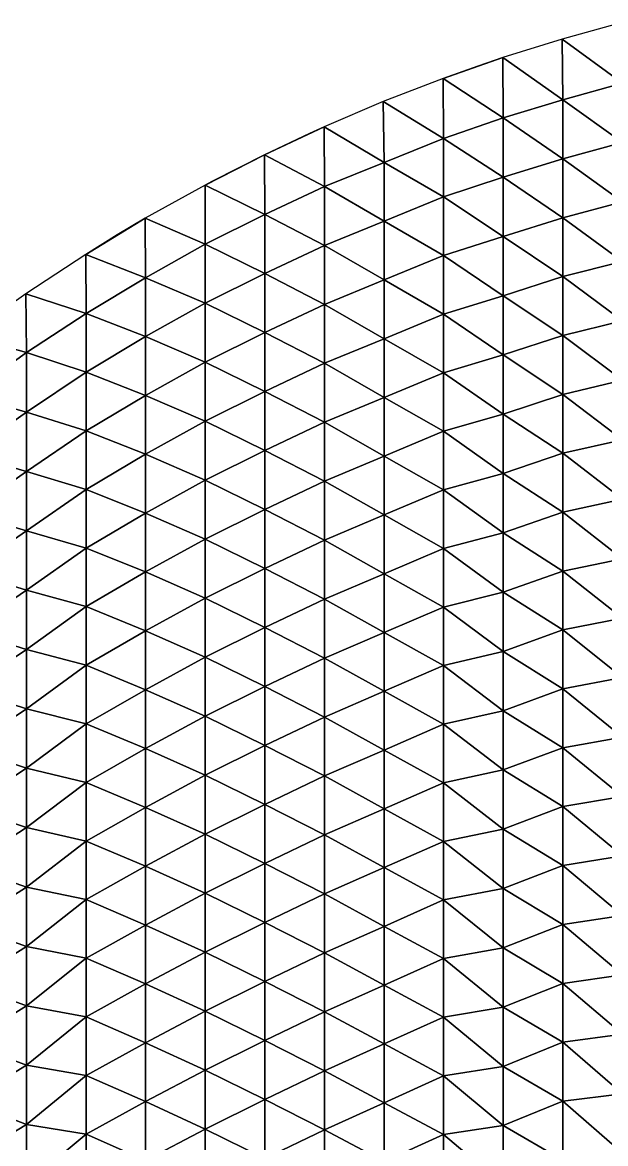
# Model space of a CAD drawing. Header units: inches. Extents: x -160 to 160, y -160 to 160.
# Drawn here: x -90.6 to -41.6, y 60.7 to 154.9 of the extents above; entities that cross this region are included whole.
import ezdxf

# ---------------------------------------------------------------- set-up
doc = ezdxf.new("R2010")
doc.units = ezdxf.units.IN
doc.header["$LTSCALE"] = 35.827254
doc.header["$MEASUREMENT"] = 0
doc.layers.add('1', color=7, linetype='CONTINUOUS')

msp = doc.modelspace()

# ---------------------------------------------------------------- linework, layer by layer
at = {"layer": '1', "linetype": 'CONTINUOUS'}
for points in [[(-40.195, 149.771), (-40.226, 154.86), (-45.253, 153.467), (-40.195, 149.771)], [(-45.2, 148.348), (-45.253, 153.467), (-50.23, 151.911), (-45.2, 148.348)], [(-40.195, 149.771), (-45.253, 153.467), (-45.2, 148.348), (-40.195, 149.771)], [(-50.205, 146.846), (-50.23, 151.911), (-55.256, 150.155), (-50.205, 146.846)], [(-50.23, 151.911), (-52.328, 151.2), (-55.256, 150.155), (-50.23, 151.911)], [(-45.2, 148.348), (-50.23, 151.911), (-50.205, 146.846), (-45.2, 148.348)], [(-55.21, 145.127), (-55.256, 150.155), (-60.289, 148.207), (-55.21, 145.127)], [(-55.21, 145.127), (-50.205, 146.846), (-55.256, 150.155), (-55.21, 145.127)], [(-40.195, 144.778), (-40.195, 149.771), (-45.2, 148.348), (-40.195, 144.778)], [(-60.215, 143.109), (-60.289, 148.207), (-65.243, 146.094), (-60.215, 143.109)], [(-55.21, 145.127), (-60.289, 148.207), (-60.215, 143.109), (-55.21, 145.127)], [(-45.2, 143.403), (-45.2, 148.348), (-50.205, 146.846), (-45.2, 143.403)], [(-45.2, 143.403), (-40.195, 144.778), (-45.2, 148.348), (-45.2, 143.403)], [(-65.22, 141.089), (-65.243, 146.094), (-70.252, 143.751), (-65.22, 141.089)], [(-65.243, 146.094), (-66.463, 145.543), (-70.252, 143.751), (-65.243, 146.094)], [(-60.215, 143.109), (-65.243, 146.094), (-65.22, 141.089), (-60.215, 143.109)], [(-50.205, 141.868), (-50.205, 146.846), (-55.21, 145.127), (-50.205, 141.868)], [(-50.205, 141.868), (-45.2, 143.403), (-50.205, 146.846), (-50.205, 141.868)], [(-55.21, 140.208), (-55.21, 145.127), (-60.215, 143.109), (-55.21, 140.208)], [(-55.21, 140.208), (-50.205, 141.868), (-55.21, 145.127), (-55.21, 140.208)], [(-40.195, 139.786), (-40.195, 144.778), (-45.2, 143.403), (-40.195, 139.786)], [(-70.225, 138.738), (-70.252, 143.751), (-75.239, 141.205), (-70.225, 138.738)], [(-70.252, 143.751), (-74.669, 141.507), (-75.239, 141.205), (-70.252, 143.751)], [(-70.225, 138.738), (-65.22, 141.089), (-70.252, 143.751), (-70.225, 138.738)], [(-60.215, 138.174), (-60.215, 143.109), (-65.22, 141.089), (-60.215, 138.174)], [(-60.215, 138.174), (-55.21, 140.208), (-60.215, 143.109), (-60.215, 138.174)], [(-45.2, 138.459), (-45.2, 143.403), (-50.205, 141.868), (-45.2, 138.459)], [(-45.2, 138.459), (-40.195, 139.786), (-45.2, 143.403), (-45.2, 138.459)], [(-50.205, 136.89), (-50.205, 141.868), (-55.21, 140.208), (-50.205, 136.89)], [(-50.205, 136.89), (-45.2, 138.459), (-50.205, 141.868), (-50.205, 136.89)], [(-75.23, 136.237), (-75.239, 141.205), (-80.263, 138.412), (-75.23, 136.237)], [(-75.23, 136.237), (-70.225, 138.738), (-75.239, 141.205), (-75.23, 136.237)], [(-65.22, 136.139), (-65.22, 141.089), (-70.225, 138.738), (-65.22, 136.139)], [(-65.22, 136.139), (-60.215, 138.174), (-65.22, 141.089), (-65.22, 136.139)], [(-55.21, 135.288), (-55.21, 140.208), (-60.215, 138.174), (-55.21, 135.288)], [(-55.21, 135.288), (-50.205, 136.89), (-55.21, 140.208), (-55.21, 135.288)], [(-40.195, 134.794), (-40.195, 139.786), (-45.2, 138.459), (-40.195, 134.794)], [(-80.235, 133.423), (-80.263, 138.412), (-85.27, 135.384), (-80.235, 133.423)], [(-80.263, 138.412), (-82.62, 137.018), (-85.27, 135.384), (-80.263, 138.412)], [(-75.23, 136.237), (-80.263, 138.412), (-80.235, 133.423), (-75.23, 136.237)], [(-70.225, 133.783), (-70.225, 138.738), (-75.23, 136.237), (-70.225, 133.783)], [(-70.225, 133.783), (-65.22, 136.139), (-70.225, 138.738), (-70.225, 133.783)], [(-45.2, 133.514), (-45.2, 138.459), (-50.205, 136.89), (-45.2, 133.514)], [(-45.2, 133.514), (-40.195, 134.794), (-45.2, 138.459), (-45.2, 133.514)], [(-60.215, 133.239), (-60.215, 138.174), (-65.22, 136.139), (-60.215, 133.239)], [(-60.215, 133.239), (-55.21, 135.288), (-60.215, 138.174), (-60.215, 133.239)], [(-50.205, 131.913), (-50.205, 136.89), (-55.21, 135.288), (-50.205, 131.913)], [(-50.205, 131.913), (-45.2, 133.514), (-50.205, 136.89), (-50.205, 131.913)], [(-75.23, 131.283), (-75.23, 136.237), (-80.235, 133.423), (-75.23, 131.283)], [(-75.23, 131.283), (-70.225, 133.783), (-75.23, 136.237), (-75.23, 131.283)], [(-65.22, 131.188), (-65.22, 136.139), (-70.225, 133.783), (-65.22, 131.188)], [(-65.22, 131.188), (-60.215, 133.239), (-65.22, 136.139), (-65.22, 131.188)], [(-85.24, 130.413), (-85.27, 135.384), (-90.313, 132.073), (-85.24, 130.413)], [(-85.24, 130.413), (-80.235, 133.423), (-85.27, 135.384), (-85.24, 130.413)], [(-55.21, 130.369), (-55.21, 135.288), (-60.215, 133.239), (-55.21, 130.369)], [(-55.21, 130.369), (-50.205, 131.913), (-55.21, 135.288), (-55.21, 130.369)], [(-40.195, 129.801), (-40.195, 134.794), (-45.2, 133.514), (-40.195, 129.801)], [(-70.225, 128.828), (-70.225, 133.783), (-75.23, 131.283), (-70.225, 128.828)], [(-70.225, 128.828), (-65.22, 131.188), (-70.225, 133.783), (-70.225, 128.828)], [(-80.235, 128.481), (-80.235, 133.423), (-85.24, 130.413), (-80.235, 128.481)], [(-80.235, 128.481), (-75.23, 131.283), (-80.235, 133.423), (-80.235, 128.481)], [(-60.215, 128.304), (-60.215, 133.239), (-65.22, 131.188), (-60.215, 128.304)], [(-60.215, 128.304), (-55.21, 130.369), (-60.215, 133.239), (-60.215, 128.304)], [(-45.2, 128.569), (-45.2, 133.514), (-50.205, 131.913), (-45.2, 128.569)], [(-45.2, 128.569), (-40.195, 129.801), (-45.2, 133.514), (-45.2, 128.569)], [(-90.245, 127.132), (-90.313, 132.073), (-95.286, 128.532), (-90.245, 127.132)], [(-85.24, 130.413), (-90.313, 132.073), (-90.245, 127.132), (-85.24, 130.413)], [(-50.205, 126.935), (-50.205, 131.913), (-55.21, 130.369), (-50.205, 126.935)], [(-50.205, 126.935), (-45.2, 128.569), (-50.205, 131.913), (-50.205, 126.935)], [(-75.23, 126.329), (-75.23, 131.283), (-80.235, 128.481), (-75.23, 126.329)], [(-75.23, 126.329), (-70.225, 128.828), (-75.23, 131.283), (-75.23, 126.329)], [(-65.22, 126.238), (-65.22, 131.188), (-70.225, 128.828), (-65.22, 126.238)], [(-65.22, 126.238), (-60.215, 128.304), (-65.22, 131.188), (-65.22, 126.238)], [(-85.24, 125.491), (-85.24, 130.413), (-90.245, 127.132), (-85.24, 125.491)], [(-85.24, 125.491), (-80.235, 128.481), (-85.24, 130.413), (-85.24, 125.491)], [(-55.21, 125.449), (-55.21, 130.369), (-60.215, 128.304), (-55.21, 125.449)], [(-55.21, 125.449), (-50.205, 126.935), (-55.21, 130.369), (-55.21, 125.449)], [(-40.195, 124.809), (-40.195, 129.801), (-45.2, 128.569), (-40.195, 124.809)], [(-95.25, 123.545), (-90.245, 127.132), (-95.286, 128.532), (-95.25, 123.545)], [(-80.235, 123.54), (-80.235, 128.481), (-85.24, 125.491), (-80.235, 123.54)], [(-80.235, 123.54), (-75.23, 126.329), (-80.235, 128.481), (-80.235, 123.54)], [(-70.225, 123.873), (-70.225, 128.828), (-75.23, 126.329), (-70.225, 123.873)], [(-70.225, 123.873), (-65.22, 126.238), (-70.225, 128.828), (-70.225, 123.873)], [(-60.215, 123.37), (-60.215, 128.304), (-65.22, 126.238), (-60.215, 123.37)], [(-60.215, 123.37), (-55.21, 125.449), (-60.215, 128.304), (-60.215, 123.37)], [(-45.2, 123.624), (-45.2, 128.569), (-50.205, 126.935), (-45.2, 123.624)], [(-45.2, 123.624), (-40.195, 124.809), (-45.2, 128.569), (-45.2, 123.624)], [(-90.245, 122.146), (-90.245, 127.132), (-95.25, 123.545), (-90.245, 122.146)], [(-90.245, 122.146), (-85.24, 125.491), (-90.245, 127.132), (-90.245, 122.146)], [(-75.23, 121.374), (-75.23, 126.329), (-80.235, 123.54), (-75.23, 121.374)], [(-75.23, 121.374), (-70.225, 123.873), (-75.23, 126.329), (-75.23, 121.374)], [(-65.22, 121.287), (-65.22, 126.238), (-70.225, 123.873), (-65.22, 121.287)], [(-65.22, 121.287), (-60.215, 123.37), (-65.22, 126.238), (-65.22, 121.287)], [(-50.205, 121.957), (-50.205, 126.935), (-55.21, 125.449), (-50.205, 121.957)], [(-50.205, 121.957), (-45.2, 123.624), (-50.205, 126.935), (-50.205, 121.957)], [(-85.24, 120.57), (-85.24, 125.491), (-90.245, 122.146), (-85.24, 120.57)], [(-85.24, 120.57), (-80.235, 123.54), (-85.24, 125.491), (-85.24, 120.57)], [(-55.21, 120.529), (-55.21, 125.449), (-60.215, 123.37), (-55.21, 120.529)], [(-55.21, 120.529), (-50.205, 121.957), (-55.21, 125.449), (-55.21, 120.529)], [(-40.195, 119.816), (-40.195, 124.809), (-45.2, 123.624), (-40.195, 119.816)], [(-95.25, 118.603), (-90.245, 122.146), (-95.25, 123.545), (-95.25, 118.603)], [(-80.235, 118.598), (-80.235, 123.54), (-85.24, 120.57), (-80.235, 118.598)], [(-80.235, 118.598), (-75.23, 121.374), (-80.235, 123.54), (-80.235, 118.598)], [(-70.225, 118.918), (-70.225, 123.873), (-75.23, 121.374), (-70.225, 118.918)], [(-70.225, 118.918), (-65.22, 121.287), (-70.225, 123.873), (-70.225, 118.918)], [(-60.215, 118.435), (-60.215, 123.37), (-65.22, 121.287), (-60.215, 118.435)], [(-60.215, 118.435), (-55.21, 120.529), (-60.215, 123.37), (-60.215, 118.435)], [(-45.2, 118.679), (-45.2, 123.624), (-50.205, 121.957), (-45.2, 118.679)], [(-45.2, 118.679), (-40.195, 119.816), (-45.2, 123.624), (-45.2, 118.679)], [(-90.245, 117.16), (-90.245, 122.146), (-95.25, 118.603), (-90.245, 117.16)], [(-90.245, 117.16), (-85.24, 120.57), (-90.245, 122.146), (-90.245, 117.16)], [(-50.205, 116.979), (-50.205, 121.957), (-55.21, 120.529), (-50.205, 116.979)], [(-50.205, 116.979), (-45.2, 118.679), (-50.205, 121.957), (-50.205, 116.979)], [(-85.24, 115.649), (-85.24, 120.57), (-90.245, 117.16), (-85.24, 115.649)], [(-85.24, 115.649), (-80.235, 118.598), (-85.24, 120.57), (-85.24, 115.649)], [(-75.23, 116.42), (-75.23, 121.374), (-80.235, 118.598), (-75.23, 116.42)], [(-75.23, 116.42), (-70.225, 118.918), (-75.23, 121.374), (-75.23, 116.42)], [(-65.22, 116.337), (-65.22, 121.287), (-70.225, 118.918), (-65.22, 116.337)], [(-65.22, 116.337), (-60.215, 118.435), (-65.22, 121.287), (-65.22, 116.337)], [(-55.21, 115.61), (-55.21, 120.529), (-60.215, 118.435), (-55.21, 115.61)], [(-55.21, 115.61), (-50.205, 116.979), (-55.21, 120.529), (-55.21, 115.61)], [(-40.195, 114.824), (-40.195, 119.816), (-45.2, 118.679), (-40.195, 114.824)], [(-70.225, 113.963), (-70.225, 118.918), (-75.23, 116.42), (-70.225, 113.963)], [(-70.225, 113.963), (-65.22, 116.337), (-70.225, 118.918), (-70.225, 113.963)], [(-45.2, 113.734), (-45.2, 118.679), (-50.205, 116.979), (-45.2, 113.734)], [(-45.2, 113.734), (-40.195, 114.824), (-45.2, 118.679), (-45.2, 113.734)], [(-95.25, 113.661), (-90.245, 117.16), (-95.25, 118.603), (-95.25, 113.661)], [(-80.235, 113.657), (-80.235, 118.598), (-85.24, 115.649), (-80.235, 113.657)], [(-80.235, 113.657), (-75.23, 116.42), (-80.235, 118.598), (-80.235, 113.657)], [(-60.215, 113.5), (-60.215, 118.435), (-65.22, 116.337), (-60.215, 113.5)], [(-60.215, 113.5), (-55.21, 115.61), (-60.215, 118.435), (-60.215, 113.5)], [(-90.245, 112.175), (-90.245, 117.16), (-95.25, 113.661), (-90.245, 112.175)], [(-90.245, 112.175), (-85.24, 115.649), (-90.245, 117.16), (-90.245, 112.175)], [(-50.205, 112.001), (-50.205, 116.979), (-55.21, 115.61), (-50.205, 112.001)], [(-50.205, 112.001), (-45.2, 113.734), (-50.205, 116.979), (-50.205, 112.001)], [(-75.23, 111.466), (-75.23, 116.42), (-80.235, 113.657), (-75.23, 111.466)], [(-75.23, 111.466), (-70.225, 113.963), (-75.23, 116.42), (-75.23, 111.466)], [(-65.22, 111.386), (-65.22, 116.337), (-70.225, 113.963), (-65.22, 111.386)], [(-65.22, 111.386), (-60.215, 113.5), (-65.22, 116.337), (-65.22, 111.386)], [(-85.24, 110.728), (-85.24, 115.649), (-90.245, 112.175), (-85.24, 110.728)], [(-85.24, 110.728), (-80.235, 113.657), (-85.24, 115.649), (-85.24, 110.728)], [(-55.21, 110.69), (-55.21, 115.61), (-60.215, 113.5), (-55.21, 110.69)], [(-55.21, 110.69), (-50.205, 112.001), (-55.21, 115.61), (-55.21, 110.69)], [(-70.225, 109.008), (-70.225, 113.963), (-75.23, 111.466), (-70.225, 109.008)], [(-70.225, 109.008), (-65.22, 111.386), (-70.225, 113.963), (-70.225, 109.008)], [(-40.195, 109.832), (-40.195, 114.824), (-45.2, 113.734), (-40.195, 109.832)], [(-95.25, 108.72), (-90.245, 112.175), (-95.25, 113.661), (-95.25, 108.72)], [(-80.235, 108.715), (-80.235, 113.657), (-85.24, 110.728), (-80.235, 108.715)], [(-80.235, 108.715), (-75.23, 111.466), (-80.235, 113.657), (-80.235, 108.715)], [(-60.215, 108.565), (-60.215, 113.5), (-65.22, 111.386), (-60.215, 108.565)], [(-60.215, 108.565), (-55.21, 110.69), (-60.215, 113.5), (-60.215, 108.565)], [(-45.2, 108.789), (-45.2, 113.734), (-50.205, 112.001), (-45.2, 108.789)], [(-45.2, 108.789), (-40.195, 109.832), (-45.2, 113.734), (-45.2, 108.789)], [(-90.245, 107.189), (-90.245, 112.175), (-95.25, 108.72), (-90.245, 107.189)], [(-90.245, 107.189), (-85.24, 110.728), (-90.245, 112.175), (-90.245, 107.189)], [(-75.23, 106.512), (-75.23, 111.466), (-80.235, 108.715), (-75.23, 106.512)], [(-75.23, 106.512), (-70.225, 109.008), (-75.23, 111.466), (-75.23, 106.512)], [(-65.22, 106.436), (-65.22, 111.386), (-70.225, 109.008), (-65.22, 106.436)], [(-65.22, 106.436), (-60.215, 108.565), (-65.22, 111.386), (-65.22, 106.436)], [(-50.205, 107.023), (-50.205, 112.001), (-55.21, 110.69), (-50.205, 107.023)], [(-50.205, 107.023), (-45.2, 108.789), (-50.205, 112.001), (-50.205, 107.023)], [(-85.24, 105.806), (-85.24, 110.728), (-90.245, 107.189), (-85.24, 105.806)], [(-85.24, 105.806), (-80.235, 108.715), (-85.24, 110.728), (-85.24, 105.806)], [(-55.21, 105.771), (-55.21, 110.69), (-60.215, 108.565), (-55.21, 105.771)], [(-55.21, 105.771), (-50.205, 107.023), (-55.21, 110.69), (-55.21, 105.771)], [(-40.195, 104.839), (-40.195, 109.832), (-45.2, 108.789), (-40.195, 104.839)], [(-95.25, 103.778), (-90.245, 107.189), (-95.25, 108.72), (-95.25, 103.778)], [(-80.235, 103.773), (-80.235, 108.715), (-85.24, 105.806), (-80.235, 103.773)], [(-80.235, 103.773), (-75.23, 106.512), (-80.235, 108.715), (-80.235, 103.773)], [(-70.225, 104.053), (-70.225, 109.008), (-75.23, 106.512), (-70.225, 104.053)], [(-70.225, 104.053), (-65.22, 106.436), (-70.225, 109.008), (-70.225, 104.053)], [(-60.215, 103.63), (-60.215, 108.565), (-65.22, 106.436), (-60.215, 103.63)], [(-60.215, 103.63), (-55.21, 105.771), (-60.215, 108.565), (-60.215, 103.63)], [(-45.2, 103.844), (-45.2, 108.789), (-50.205, 107.023), (-45.2, 103.844)], [(-45.2, 103.844), (-40.195, 104.839), (-45.2, 108.789), (-45.2, 103.844)], [(-90.245, 102.204), (-90.245, 107.189), (-95.25, 103.778), (-90.245, 102.204)], [(-90.245, 102.204), (-85.24, 105.806), (-90.245, 107.189), (-90.245, 102.204)], [(-75.23, 101.558), (-75.23, 106.512), (-80.235, 103.773), (-75.23, 101.558)], [(-75.23, 101.558), (-70.225, 104.053), (-75.23, 106.512), (-75.23, 101.558)], [(-65.22, 101.485), (-65.22, 106.436), (-70.225, 104.053), (-65.22, 101.485)], [(-65.22, 101.485), (-60.215, 103.63), (-65.22, 106.436), (-65.22, 101.485)], [(-50.205, 102.046), (-50.205, 107.023), (-55.21, 105.771), (-50.205, 102.046)], [(-50.205, 102.046), (-45.2, 103.844), (-50.205, 107.023), (-50.205, 102.046)], [(-85.24, 100.885), (-85.24, 105.806), (-90.245, 102.204), (-85.24, 100.885)], [(-85.24, 100.885), (-80.235, 103.773), (-85.24, 105.806), (-85.24, 100.885)], [(-55.21, 100.851), (-55.21, 105.771), (-60.215, 103.63), (-55.21, 100.851)], [(-55.21, 100.851), (-50.205, 102.046), (-55.21, 105.771), (-55.21, 100.851)], [(-40.195, 99.847), (-40.195, 104.839), (-45.2, 103.844), (-40.195, 99.847)], [(-95.25, 98.836), (-90.245, 102.204), (-95.25, 103.778), (-95.25, 98.836)], [(-80.235, 98.832), (-80.235, 103.773), (-85.24, 100.885), (-80.235, 98.832)], [(-80.235, 98.832), (-75.23, 101.558), (-80.235, 103.773), (-80.235, 98.832)], [(-70.225, 99.098), (-70.225, 104.053), (-75.23, 101.558), (-70.225, 99.098)], [(-70.225, 99.098), (-65.22, 101.485), (-70.225, 104.053), (-70.225, 99.098)], [(-60.215, 98.696), (-60.215, 103.63), (-65.22, 101.485), (-60.215, 98.696)], [(-60.215, 98.696), (-55.21, 100.851), (-60.215, 103.63), (-60.215, 98.696)], [(-45.2, 98.899), (-45.2, 103.844), (-50.205, 102.046), (-45.2, 98.899)], [(-45.2, 98.899), (-40.195, 99.847), (-45.2, 103.844), (-45.2, 98.899)], [(-90.245, 97.218), (-90.245, 102.204), (-95.25, 98.836), (-90.245, 97.218)], [(-90.245, 97.218), (-85.24, 100.885), (-90.245, 102.204), (-90.245, 97.218)], [(-50.205, 97.068), (-50.205, 102.046), (-55.21, 100.851), (-50.205, 97.068)], [(-50.205, 97.068), (-45.2, 98.899), (-50.205, 102.046), (-50.205, 97.068)], [(-85.24, 95.964), (-85.24, 100.885), (-90.245, 97.218), (-85.24, 95.964)], [(-85.24, 95.964), (-80.235, 98.832), (-85.24, 100.885), (-85.24, 95.964)], [(-75.23, 96.604), (-75.23, 101.558), (-80.235, 98.832), (-75.23, 96.604)], [(-75.23, 96.604), (-70.225, 99.098), (-75.23, 101.558), (-75.23, 96.604)], [(-65.22, 96.535), (-65.22, 101.485), (-70.225, 99.098), (-65.22, 96.535)], [(-65.22, 96.535), (-60.215, 98.696), (-65.22, 101.485), (-65.22, 96.535)], [(-55.21, 95.932), (-55.21, 100.851), (-60.215, 98.696), (-55.21, 95.932)], [(-55.21, 95.932), (-50.205, 97.068), (-55.21, 100.851), (-55.21, 95.932)], [(-40.195, 94.855), (-40.195, 99.847), (-45.2, 98.899), (-40.195, 94.855)], [(-70.225, 94.143), (-70.225, 99.098), (-75.23, 96.604), (-70.225, 94.143)], [(-70.225, 94.143), (-65.22, 96.535), (-70.225, 99.098), (-70.225, 94.143)], [(-45.2, 93.954), (-45.2, 98.899), (-50.205, 97.068), (-45.2, 93.954)], [(-45.2, 93.954), (-40.195, 94.855), (-45.2, 98.899), (-45.2, 93.954)], [(-95.25, 93.894), (-90.245, 97.218), (-95.25, 98.836), (-95.25, 93.894)], [(-80.235, 93.89), (-80.235, 98.832), (-85.24, 95.964), (-80.235, 93.89)], [(-80.235, 93.89), (-75.23, 96.604), (-80.235, 98.832), (-80.235, 93.89)], [(-60.215, 93.761), (-60.215, 98.696), (-65.22, 96.535), (-60.215, 93.761)], [(-60.215, 93.761), (-55.21, 95.932), (-60.215, 98.696), (-60.215, 93.761)], [(-90.245, 92.233), (-90.245, 97.218), (-95.25, 93.894), (-90.245, 92.233)], [(-90.245, 92.233), (-85.24, 95.964), (-90.245, 97.218), (-90.245, 92.233)], [(-50.205, 92.09), (-50.205, 97.068), (-55.21, 95.932), (-50.205, 92.09)], [(-50.205, 92.09), (-45.2, 93.954), (-50.205, 97.068), (-50.205, 92.09)], [(-75.23, 91.65), (-75.23, 96.604), (-80.235, 93.89), (-75.23, 91.65)], [(-75.23, 91.65), (-70.225, 94.143), (-75.23, 96.604), (-75.23, 91.65)], [(-65.22, 91.584), (-65.22, 96.535), (-70.225, 94.143), (-65.22, 91.584)], [(-65.22, 91.584), (-60.215, 93.761), (-65.22, 96.535), (-65.22, 91.584)], [(-85.24, 91.043), (-85.24, 95.964), (-90.245, 92.233), (-85.24, 91.043)], [(-85.24, 91.043), (-80.235, 93.89), (-85.24, 95.964), (-85.24, 91.043)], [(-55.21, 91.012), (-55.21, 95.932), (-60.215, 93.761), (-55.21, 91.012)], [(-55.21, 91.012), (-50.205, 92.09), (-55.21, 95.932), (-55.21, 91.012)], [(-70.225, 89.189), (-70.225, 94.143), (-75.23, 91.65), (-70.225, 89.189)], [(-70.225, 89.189), (-65.22, 91.584), (-70.225, 94.143), (-70.225, 89.189)], [(-40.195, 89.862), (-40.195, 94.855), (-45.2, 93.954), (-40.195, 89.862)], [(-95.25, 88.952), (-90.245, 92.233), (-95.25, 93.894), (-95.25, 88.952)], [(-80.235, 88.949), (-80.235, 93.89), (-85.24, 91.043), (-80.235, 88.949)], [(-80.235, 88.949), (-75.23, 91.65), (-80.235, 93.89), (-80.235, 88.949)], [(-60.215, 88.826), (-60.215, 93.761), (-65.22, 91.584), (-60.215, 88.826)], [(-60.215, 88.826), (-55.21, 91.012), (-60.215, 93.761), (-60.215, 88.826)], [(-45.2, 89.009), (-45.2, 93.954), (-50.205, 92.09), (-45.2, 89.009)], [(-45.2, 89.009), (-40.195, 89.862), (-45.2, 93.954), (-45.2, 89.009)], [(-90.245, 87.247), (-90.245, 92.233), (-95.25, 88.952), (-90.245, 87.247)], [(-90.245, 87.247), (-85.24, 91.043), (-90.245, 92.233), (-90.245, 87.247)], [(-75.23, 86.696), (-75.23, 91.65), (-80.235, 88.949), (-75.23, 86.696)], [(-75.23, 86.696), (-70.225, 89.189), (-75.23, 91.65), (-75.23, 86.696)], [(-65.22, 86.634), (-65.22, 91.584), (-70.225, 89.189), (-65.22, 86.634)], [(-65.22, 86.634), (-60.215, 88.826), (-65.22, 91.584), (-65.22, 86.634)], [(-50.205, 87.112), (-50.205, 92.09), (-55.21, 91.012), (-50.205, 87.112)], [(-50.205, 87.112), (-45.2, 89.009), (-50.205, 92.09), (-50.205, 87.112)], [(-85.24, 86.122), (-85.24, 91.043), (-90.245, 87.247), (-85.24, 86.122)], [(-85.24, 86.122), (-80.235, 88.949), (-85.24, 91.043), (-85.24, 86.122)], [(-55.21, 86.092), (-55.21, 91.012), (-60.215, 88.826), (-55.21, 86.092)], [(-55.21, 86.092), (-50.205, 87.112), (-55.21, 91.012), (-55.21, 86.092)], [(-40.195, 84.87), (-40.195, 89.862), (-45.2, 89.009), (-40.195, 84.87)], [(-95.25, 84.011), (-90.245, 87.247), (-95.25, 88.952), (-95.25, 84.011)], [(-80.235, 84.007), (-80.235, 88.949), (-85.24, 86.122), (-80.235, 84.007)], [(-80.235, 84.007), (-75.23, 86.696), (-80.235, 88.949), (-80.235, 84.007)], [(-70.225, 84.234), (-70.225, 89.189), (-75.23, 86.696), (-70.225, 84.234)], [(-70.225, 84.234), (-65.22, 86.634), (-70.225, 89.189), (-70.225, 84.234)], [(-60.215, 83.891), (-60.215, 88.826), (-65.22, 86.634), (-60.215, 83.891)], [(-60.215, 83.891), (-55.21, 86.092), (-60.215, 88.826), (-60.215, 83.891)], [(-45.2, 84.064), (-45.2, 89.009), (-50.205, 87.112), (-45.2, 84.064)], [(-45.2, 84.064), (-40.195, 84.87), (-45.2, 89.009), (-45.2, 84.064)], [(-90.245, 82.262), (-90.245, 87.247), (-95.25, 84.011), (-90.245, 82.262)], [(-90.245, 82.262), (-85.24, 86.122), (-90.245, 87.247), (-90.245, 82.262)], [(-75.23, 81.742), (-75.23, 86.696), (-80.235, 84.007), (-75.23, 81.742)], [(-75.23, 81.742), (-70.225, 84.234), (-75.23, 86.696), (-75.23, 81.742)], [(-65.22, 81.683), (-65.22, 86.634), (-70.225, 84.234), (-65.22, 81.683)], [(-65.22, 81.683), (-60.215, 83.891), (-65.22, 86.634), (-65.22, 81.683)], [(-50.205, 82.134), (-50.205, 87.112), (-55.21, 86.092), (-50.205, 82.134)], [(-50.205, 82.134), (-45.2, 84.064), (-50.205, 87.112), (-50.205, 82.134)], [(-85.24, 81.2), (-85.24, 86.122), (-90.245, 82.262), (-85.24, 81.2)], [(-85.24, 81.2), (-80.235, 84.007), (-85.24, 86.122), (-85.24, 81.2)], [(-55.21, 81.173), (-55.21, 86.092), (-60.215, 83.891), (-55.21, 81.173)], [(-55.21, 81.173), (-50.205, 82.134), (-55.21, 86.092), (-55.21, 81.173)], [(-40.195, 79.878), (-40.195, 84.87), (-45.2, 84.064), (-40.195, 79.878)], [(-95.25, 79.069), (-90.245, 82.262), (-95.25, 84.011), (-95.25, 79.069)], [(-80.235, 79.065), (-80.235, 84.007), (-85.24, 81.2), (-80.235, 79.065)], [(-80.235, 79.065), (-75.23, 81.742), (-80.235, 84.007), (-80.235, 79.065)], [(-70.225, 79.279), (-70.225, 84.234), (-75.23, 81.742), (-70.225, 79.279)], [(-70.225, 79.279), (-65.22, 81.683), (-70.225, 84.234), (-70.225, 79.279)], [(-60.215, 78.956), (-60.215, 83.891), (-65.22, 81.683), (-60.215, 78.956)], [(-60.215, 78.956), (-55.21, 81.173), (-60.215, 83.891), (-60.215, 78.956)], [(-45.2, 79.119), (-45.2, 84.064), (-50.205, 82.134), (-45.2, 79.119)], [(-45.2, 79.119), (-40.195, 79.878), (-45.2, 84.064), (-45.2, 79.119)], [(-90.245, 77.276), (-90.245, 82.262), (-95.25, 79.069), (-90.245, 77.276)], [(-90.245, 77.276), (-85.24, 81.2), (-90.245, 82.262), (-90.245, 77.276)], [(-50.205, 77.156), (-50.205, 82.134), (-55.21, 81.173), (-50.205, 77.156)], [(-50.205, 77.156), (-45.2, 79.119), (-50.205, 82.134), (-50.205, 77.156)], [(-85.24, 76.279), (-85.24, 81.2), (-90.245, 77.276), (-85.24, 76.279)], [(-85.24, 76.279), (-80.235, 79.065), (-85.24, 81.2), (-85.24, 76.279)], [(-75.23, 76.788), (-75.23, 81.742), (-80.235, 79.065), (-75.23, 76.788)], [(-75.23, 76.788), (-70.225, 79.279), (-75.23, 81.742), (-75.23, 76.788)], [(-65.22, 76.733), (-65.22, 81.683), (-70.225, 79.279), (-65.22, 76.733)], [(-65.22, 76.733), (-60.215, 78.956), (-65.22, 81.683), (-65.22, 76.733)], [(-55.21, 76.253), (-55.21, 81.173), (-60.215, 78.956), (-55.21, 76.253)], [(-55.21, 76.253), (-50.205, 77.156), (-55.21, 81.173), (-55.21, 76.253)], [(-70.225, 74.324), (-70.225, 79.279), (-75.23, 76.788), (-70.225, 74.324)], [(-70.225, 74.324), (-65.22, 76.733), (-70.225, 79.279), (-70.225, 74.324)], [(-45.2, 74.174), (-45.2, 79.119), (-50.205, 77.156), (-45.2, 74.174)], [(-40.195, 74.885), (-40.195, 79.878), (-45.2, 79.119), (-40.195, 74.885)], [(-45.2, 74.174), (-40.195, 74.885), (-45.2, 79.119), (-45.2, 74.174)], [(-95.25, 74.127), (-90.245, 77.276), (-95.25, 79.069), (-95.25, 74.127)], [(-80.235, 74.124), (-80.235, 79.065), (-85.24, 76.279), (-80.235, 74.124)], [(-80.235, 74.124), (-75.23, 76.788), (-80.235, 79.065), (-80.235, 74.124)], [(-60.215, 74.022), (-60.215, 78.956), (-65.22, 76.733), (-60.215, 74.022)], [(-60.215, 74.022), (-55.21, 76.253), (-60.215, 78.956), (-60.215, 74.022)], [(-90.245, 72.29), (-90.245, 77.276), (-95.25, 74.127), (-90.245, 72.29)], [(-90.245, 72.29), (-85.24, 76.279), (-90.245, 77.276), (-90.245, 72.29)], [(-85.24, 71.358), (-85.24, 76.279), (-90.245, 72.29), (-85.24, 71.358)], [(-85.24, 71.358), (-80.235, 74.124), (-85.24, 76.279), (-85.24, 71.358)], [(-75.23, 71.834), (-75.23, 76.788), (-80.235, 74.124), (-75.23, 71.834)], [(-75.23, 71.834), (-70.225, 74.324), (-75.23, 76.788), (-75.23, 71.834)], [(-65.22, 71.782), (-65.22, 76.733), (-70.225, 74.324), (-65.22, 71.782)], [(-65.22, 71.782), (-60.215, 74.022), (-65.22, 76.733), (-65.22, 71.782)], [(-50.205, 72.179), (-50.205, 77.156), (-55.21, 76.253), (-50.205, 72.179)], [(-50.205, 72.179), (-45.2, 74.174), (-50.205, 77.156), (-50.205, 72.179)], [(-55.21, 71.334), (-55.21, 76.253), (-60.215, 74.022), (-55.21, 71.334)], [(-55.21, 71.334), (-50.205, 72.179), (-55.21, 76.253), (-55.21, 71.334)], [(-40.195, 69.893), (-40.195, 74.885), (-45.2, 74.174), (-40.195, 69.893)], [(-95.25, 69.185), (-90.245, 72.29), (-95.25, 74.127), (-95.25, 69.185)], [(-80.235, 69.182), (-80.235, 74.124), (-85.24, 71.358), (-80.235, 69.182)], [(-80.235, 69.182), (-75.23, 71.834), (-80.235, 74.124), (-80.235, 69.182)], [(-70.225, 69.369), (-70.225, 74.324), (-75.23, 71.834), (-70.225, 69.369)], [(-70.225, 69.369), (-65.22, 71.782), (-70.225, 74.324), (-70.225, 69.369)], [(-60.215, 69.087), (-60.215, 74.022), (-65.22, 71.782), (-60.215, 69.087)], [(-60.215, 69.087), (-55.21, 71.334), (-60.215, 74.022), (-60.215, 69.087)], [(-45.2, 69.229), (-45.2, 74.174), (-50.205, 72.179), (-45.2, 69.229)], [(-45.2, 69.229), (-40.195, 69.893), (-45.2, 74.174), (-45.2, 69.229)], [(-90.245, 67.305), (-90.245, 72.29), (-95.25, 69.185), (-90.245, 67.305)], [(-90.245, 67.305), (-85.24, 71.358), (-90.245, 72.29), (-90.245, 67.305)], [(-75.23, 66.88), (-75.23, 71.834), (-80.235, 69.182), (-75.23, 66.88)], [(-75.23, 66.88), (-70.225, 69.369), (-75.23, 71.834), (-75.23, 66.88)], [(-65.22, 66.832), (-65.22, 71.782), (-70.225, 69.369), (-65.22, 66.832)], [(-65.22, 66.832), (-60.215, 69.087), (-65.22, 71.782), (-65.22, 66.832)], [(-50.205, 67.201), (-50.205, 72.179), (-55.21, 71.334), (-50.205, 67.201)], [(-50.205, 67.201), (-45.2, 69.229), (-50.205, 72.179), (-50.205, 67.201)], [(-85.24, 66.437), (-85.24, 71.358), (-90.245, 67.305), (-85.24, 66.437)], [(-85.24, 66.437), (-80.235, 69.182), (-85.24, 71.358), (-85.24, 66.437)], [(-55.21, 66.414), (-55.21, 71.334), (-60.215, 69.087), (-55.21, 66.414)], [(-55.21, 66.414), (-50.205, 67.201), (-55.21, 71.334), (-55.21, 66.414)], [(-40.195, 64.901), (-40.195, 69.893), (-45.2, 69.229), (-40.195, 64.901)], [(-95.25, 64.243), (-90.245, 67.305), (-95.25, 69.185), (-95.25, 64.243)], [(-80.235, 64.241), (-80.235, 69.182), (-85.24, 66.437), (-80.235, 64.241)], [(-80.235, 64.241), (-75.23, 66.88), (-80.235, 69.182), (-80.235, 64.241)], [(-70.225, 64.414), (-70.225, 69.369), (-75.23, 66.88), (-70.225, 64.414)], [(-70.225, 64.414), (-65.22, 66.832), (-70.225, 69.369), (-70.225, 64.414)], [(-60.215, 64.152), (-60.215, 69.087), (-65.22, 66.832), (-60.215, 64.152)], [(-60.215, 64.152), (-55.21, 66.414), (-60.215, 69.087), (-60.215, 64.152)], [(-45.2, 64.284), (-45.2, 69.229), (-50.205, 67.201), (-45.2, 64.284)], [(-45.2, 64.284), (-40.195, 64.901), (-45.2, 69.229), (-45.2, 64.284)], [(-90.245, 62.319), (-90.245, 67.305), (-95.25, 64.243), (-90.245, 62.319)], [(-90.245, 62.319), (-85.24, 66.437), (-90.245, 67.305), (-90.245, 62.319)], [(-75.23, 61.926), (-75.23, 66.88), (-80.235, 64.241), (-75.23, 61.926)], [(-75.23, 61.926), (-70.225, 64.414), (-75.23, 66.88), (-75.23, 61.926)], [(-50.205, 62.223), (-50.205, 67.201), (-55.21, 66.414), (-50.205, 62.223)], [(-50.205, 62.223), (-45.2, 64.284), (-50.205, 67.201), (-50.205, 62.223)], [(-85.24, 61.515), (-85.24, 66.437), (-90.245, 62.319), (-85.24, 61.515)], [(-85.24, 61.515), (-80.235, 64.241), (-85.24, 66.437), (-85.24, 61.515)], [(-65.22, 61.881), (-65.22, 66.832), (-70.225, 64.414), (-65.22, 61.881)], [(-65.22, 61.881), (-60.215, 64.152), (-65.22, 66.832), (-65.22, 61.881)], [(-55.21, 61.495), (-55.21, 66.414), (-60.215, 64.152), (-55.21, 61.495)], [(-55.21, 61.495), (-50.205, 62.223), (-55.21, 66.414), (-55.21, 61.495)], [(-95.25, 59.302), (-90.245, 62.319), (-95.25, 64.243), (-95.25, 59.302)], [(-80.235, 59.299), (-80.235, 64.241), (-85.24, 61.515), (-80.235, 59.299)], [(-80.235, 59.299), (-75.23, 61.926), (-80.235, 64.241), (-80.235, 59.299)], [(-70.225, 59.459), (-70.225, 64.414), (-75.23, 61.926), (-70.225, 59.459)], [(-70.225, 59.459), (-65.22, 61.881), (-70.225, 64.414), (-70.225, 59.459)], [(-60.215, 59.217), (-60.215, 64.152), (-65.22, 61.881), (-60.215, 59.217)], [(-60.215, 59.217), (-55.21, 61.495), (-60.215, 64.152), (-60.215, 59.217)], [(-45.2, 59.339), (-45.2, 64.284), (-50.205, 62.223), (-45.2, 59.339)], [(-40.195, 59.908), (-40.195, 64.901), (-45.2, 64.284), (-40.195, 59.908)], [(-45.2, 59.339), (-40.195, 59.908), (-45.2, 64.284), (-45.2, 59.339)], [(-90.245, 57.334), (-90.245, 62.319), (-95.25, 59.302), (-90.245, 57.334)], [(-90.245, 57.334), (-85.24, 61.515), (-90.245, 62.319), (-90.245, 57.334)], [(-50.205, 57.245), (-50.205, 62.223), (-55.21, 61.495), (-50.205, 57.245)], [(-50.205, 57.245), (-45.2, 59.339), (-50.205, 62.223), (-50.205, 57.245)], [(-85.24, 56.594), (-85.24, 61.515), (-90.245, 57.334), (-85.24, 56.594)], [(-85.24, 56.594), (-80.235, 59.299), (-85.24, 61.515), (-85.24, 56.594)], [(-75.23, 56.972), (-75.23, 61.926), (-80.235, 59.299), (-75.23, 56.972)], [(-75.23, 56.972), (-70.225, 59.459), (-75.23, 61.926), (-75.23, 56.972)], [(-65.22, 56.931), (-65.22, 61.881), (-70.225, 59.459), (-65.22, 56.931)], [(-65.22, 56.931), (-60.215, 59.217), (-65.22, 61.881), (-65.22, 56.931)], [(-55.21, 56.575), (-55.21, 61.495), (-60.215, 59.217), (-55.21, 56.575)], [(-55.21, 56.575), (-50.205, 57.245), (-55.21, 61.495), (-55.21, 56.575)]]:
    msp.add_3dface(points, dxfattribs=at)

doc.saveas('drawing.dxf')
